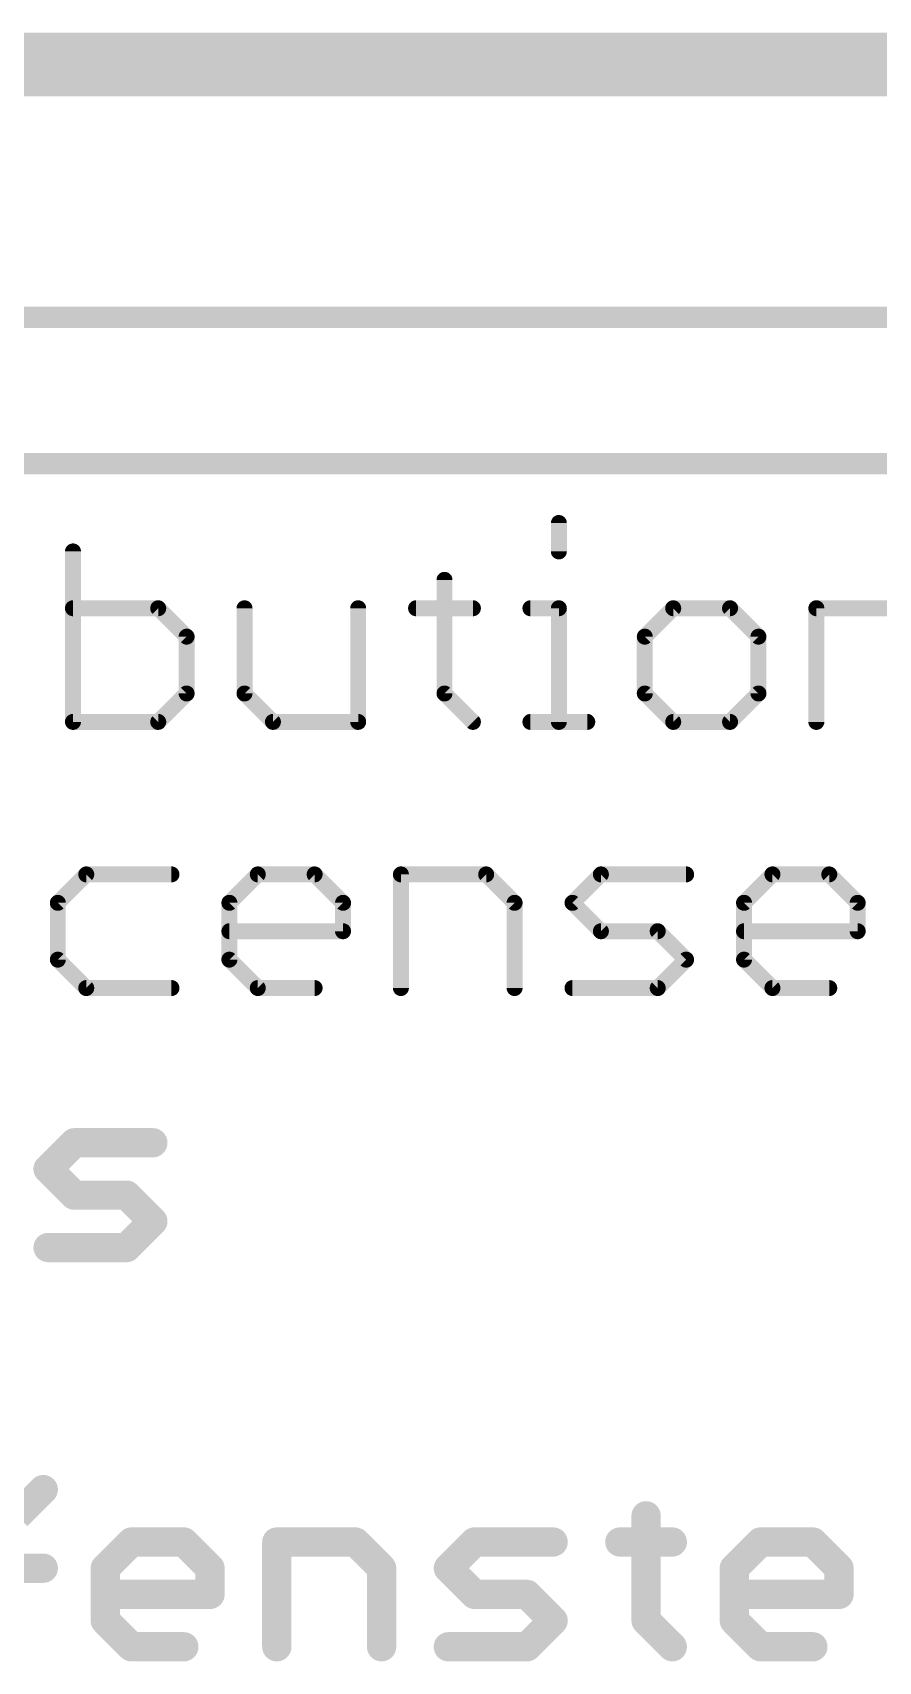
# Model space of a CAD drawing. Extents: x -27 to 84, y -12 to 86.
# Drawn here: x 34.76 to 42.84, y -11.43 to 4.11 of the extents above; entities that cross this region are included whole.
import ezdxf

# ---------------------------------------------------------------- set-up
doc = ezdxf.new("R2010")
doc.units = 0
for name, color, linetype in [('1', 12, 'CONTINUOUS'), ('16', 132, 'CONTINUOUS'), ('20', 53, 'CONTINUOUS'), ('21', 41, 'CONTINUOUS'), ('25', 253, 'CONTINUOUS'), ('27', 253, 'CONTINUOUS')]:
    doc.layers.add(name, color=color, linetype=linetype)

msp = doc.modelspace()

# ---------------------------------------------------------------- linework, layer by layer
at = {"layer": '1', "const_width": 0.6096}
msp.add_lwpolyline([(26.67, 3.81), (71.12, 3.81)], dxfattribs=at)
at = {"layer": '16', "const_width": 0.6096}
msp.add_lwpolyline([(29.21, 3.81), (74.93, 3.81)], dxfattribs=at)
at = {"layer": '20', "const_width": 0.2032}
msp.add_lwpolyline([(0.635, 0), (83.185, 0)], dxfattribs=at)
at = {"layer": '21', "const_width": 0.2032}
msp.add_lwpolyline([(23.495, 1.397), (78.105, 1.397)], dxfattribs=at)
at = {"layer": '25', "const_width": 0.2794}
for points in [[(34.9112, -6.7304), (35.1612, -6.4804)], [(35.1612, -6.4804), (35.9111, -6.4804)], [(35.1612, -6.9803), (34.9112, -6.7304)], [(35.6612, -6.9803), (35.1612, -6.9803)], [(35.9111, -7.2303), (35.6612, -6.9803)], [(35.6612, -7.4803), (35.9111, -7.2303)], [(34.9112, -7.4803), (35.6612, -7.4803)]]:
    msp.add_lwpolyline(points, dxfattribs=at)
at = {"layer": '25', "const_width": 0.1397}
for points in [[(35.1612, -6.4105, 1), (35.1612, -6.5502)], [(35.2106, -6.5298, 1), (35.1118, -6.431)], [(35.9111, -6.5502, 1), (35.9111, -6.4105)], [(34.9606, -6.681, 1), (34.8618, -6.7798)], [(34.8618, -6.681, 1), (34.9606, -6.7798)], [(35.1612, -6.9105, 1), (35.1612, -7.0502)], [(35.1118, -7.0297, 1), (35.2106, -6.9309)], [(35.7105, -6.9309, 1), (35.6118, -7.0297)], [(35.6612, -7.0502, 1), (35.6612, -6.9105)], [(35.9605, -7.2797, 1), (35.8617, -7.1809)], [(35.8617, -7.2797, 1), (35.9605, -7.1809)], [(34.9112, -7.4105, 1), (34.9112, -7.5502)], [(35.6118, -7.4309, 1), (35.7105, -7.5297)], [(35.6612, -7.5502, 1), (35.6612, -7.4105)]]:
    msp.add_lwpolyline(points, format="xyb", dxfattribs=at)
at = {"layer": '27'}
for points, const_width in [([(39.7858, -0.5656), (39.7858, -0.8368)], 0.1524), ([(35.1489, -0.8368), (35.1489, -2.4638)], 0.1524), ([(38.6944, -1.108), (38.6944, -2.1926)], 0.1524), ([(35.9624, -1.3791), (35.1489, -1.3791)], 0.1524), ([(36.2335, -1.6503), (35.9624, -1.3791)], 0.1524), ([(36.786, -1.3791), (36.786, -2.1926)], 0.1524), ([(37.8707, -2.4638), (37.8707, -1.3791)], 0.1524), ([(38.4232, -1.3791), (38.9655, -1.3791)], 0.1524), ([(39.5146, -1.3791), (39.7858, -1.3791)], 0.1524), ([(39.7858, -1.3791), (39.7858, -2.4638)], 0.1524), ([(40.8772, -1.3791), (40.6061, -1.6503)], 0.1524), ([(41.4196, -1.3791), (40.8772, -1.3791)], 0.1524), ([(41.6907, -1.6503), (41.4196, -1.3791)], 0.1524), ([(42.2432, -2.4638), (42.2432, -1.3791)], 0.1524), ([(42.2432, -1.3791), (43.0567, -1.3791)], 0.1524), ([(36.2335, -2.1926), (36.2335, -1.6503)], 0.1524), ([(40.6061, -1.6503), (40.6061, -2.1926)], 0.1524), ([(41.6907, -2.1926), (41.6907, -1.6503)], 0.1524), ([(35.9624, -2.4638), (36.2335, -2.1926)], 0.1524), ([(36.786, -2.1926), (37.0572, -2.4638)], 0.1524), ([(38.6944, -2.1926), (38.9655, -2.4638)], 0.1524), ([(40.6061, -2.1926), (40.8772, -2.4638)], 0.1524), ([(41.4196, -2.4638), (41.6907, -2.1926)], 0.1524), ([(35.1489, -2.4638), (35.9624, -2.4638)], 0.1524), ([(37.0572, -2.4638), (37.8707, -2.4638)], 0.1524), ([(39.5146, -2.4638), (40.057, -2.4638)], 0.1524), ([(40.8772, -2.4638), (41.4196, -2.4638)], 0.1524), ([(35.2756, -3.9191), (35.0044, -4.1903)], 0.1524), ([(36.0891, -3.9191), (35.2756, -3.9191)], 0.1524), ([(36.6416, -4.1903), (36.9127, -3.9191)], 0.1524), ([(36.9127, -3.9191), (37.4551, -3.9191)], 0.1524), ([(37.4551, -3.9191), (37.7262, -4.1903)], 0.1524), ([(38.2787, -5.0038), (38.2787, -3.9191)], 0.1524), ([(38.2787, -3.9191), (39.0922, -3.9191)], 0.1524), ([(39.0922, -3.9191), (39.3634, -4.1903)], 0.1524), ([(39.9159, -4.1903), (40.1871, -3.9191)], 0.1524), ([(40.1871, -3.9191), (41.0006, -3.9191)], 0.1524), ([(41.553, -4.1903), (41.8242, -3.9191)], 0.1524), ([(41.8242, -3.9191), (42.3665, -3.9191)], 0.1524), ([(42.3665, -3.9191), (42.6377, -4.1903)], 0.1524), ([(35.0044, -4.1903), (35.0044, -4.7326)], 0.1524), ([(36.6416, -4.7326), (36.6416, -4.1903)], 0.1524), ([(37.7262, -4.1903), (37.7262, -4.4615)], 0.1524), ([(39.3634, -4.1903), (39.3634, -5.0038)], 0.1524), ([(40.1871, -4.4615), (39.9159, -4.1903)], 0.1524), ([(41.553, -4.7326), (41.553, -4.1903)], 0.1524), ([(42.6377, -4.1903), (42.6377, -4.4615)], 0.1524), ([(37.7262, -4.4615), (36.6416, -4.4615)], 0.1524), ([(40.7294, -4.4615), (40.1871, -4.4615)], 0.1524), ([(41.0006, -4.7326), (40.7294, -4.4615)], 0.1524), ([(42.6377, -4.4615), (41.553, -4.4615)], 0.1524), ([(35.0044, -4.7326), (35.2756, -5.0038)], 0.1524), ([(36.9127, -5.0038), (36.6416, -4.7326)], 0.1524), ([(40.7294, -5.0038), (41.0006, -4.7326)], 0.1524), ([(41.8242, -5.0038), (41.553, -4.7326)], 0.1524), ([(35.2756, -5.0038), (36.0891, -5.0038)], 0.1524), ([(37.4551, -5.0038), (36.9127, -5.0038)], 0.1524), ([(39.9159, -5.0038), (40.7294, -5.0038)], 0.1524), ([(42.3665, -5.0038), (41.8242, -5.0038)], 0.1524), ([(34.6155, -10.0404), (34.8655, -9.7904)], 0.2794), ([(40.6184, -10.0404), (40.6184, -11.0403)], 0.2794), ([(35.4569, -10.5404), (35.7069, -10.2904)], 0.2794), ([(35.7069, -10.2904), (36.2069, -10.2904)], 0.2794), ([(36.2069, -10.2904), (36.4569, -10.5404)], 0.2794), ([(37.0941, -11.2903), (37.0941, -10.2904)], 0.2794), ([(37.0941, -10.2904), (37.844, -10.2904)], 0.2794), ([(37.844, -10.2904), (38.094, -10.5404)], 0.2794), ([(38.7312, -10.5404), (38.9812, -10.2904)], 0.2794), ([(38.9812, -10.2904), (39.7312, -10.2904)], 0.2794), ([(40.3684, -10.2904), (40.8684, -10.2904)], 0.2794), ([(41.4598, -10.5404), (41.7098, -10.2904)], 0.2794), ([(41.7098, -10.2904), (42.2098, -10.2904)], 0.2794), ([(42.2098, -10.2904), (42.4598, -10.5404)], 0.2794), ([(34.3655, -10.5404), (34.8655, -10.5404)], 0.2794), ([(35.4569, -11.0403), (35.4569, -10.5404)], 0.2794), ([(36.4569, -10.5404), (36.4569, -10.7903)], 0.2794), ([(38.094, -10.5404), (38.094, -11.2903)], 0.2794), ([(38.9812, -10.7903), (38.7312, -10.5404)], 0.2794), ([(41.4598, -11.0403), (41.4598, -10.5404)], 0.2794), ([(42.4598, -10.5404), (42.4598, -10.7903)], 0.2794), ([(36.4569, -10.7903), (35.4569, -10.7903)], 0.2794), ([(39.4812, -10.7903), (38.9812, -10.7903)], 0.2794), ([(39.7312, -11.0403), (39.4812, -10.7903)], 0.2794), ([(42.4598, -10.7903), (41.4598, -10.7903)], 0.2794), ([(35.7069, -11.2903), (35.4569, -11.0403)], 0.2794), ([(39.4812, -11.2903), (39.7312, -11.0403)], 0.2794), ([(40.6184, -11.0403), (40.8684, -11.2903)], 0.2794), ([(41.7098, -11.2903), (41.4598, -11.0403)], 0.2794), ([(36.2069, -11.2903), (35.7069, -11.2903)], 0.2794), ([(38.7312, -11.2903), (39.4812, -11.2903)], 0.2794), ([(42.2098, -11.2903), (41.7098, -11.2903)], 0.2794)]:
    msp.add_lwpolyline(points, dxfattribs=dict(at, const_width=const_width))
for points, const_width in [([(39.8239, -0.5656, 1), (39.7477, -0.5656)], 0.0762), ([(35.187, -0.8368, 1), (35.1108, -0.8368)], 0.0762), ([(39.7477, -0.8368, 1), (39.8239, -0.8368)], 0.0762), ([(38.7325, -1.108, 1), (38.6563, -1.108)], 0.0762), ([(35.1489, -1.341, 1), (35.1489, -1.4172)], 0.0762), ([(35.9893, -1.3522, 1), (35.9354, -1.4061)], 0.0762), ([(35.9624, -1.4172, 1), (35.9624, -1.341)], 0.0762), ([(36.8241, -1.3791, 1), (36.7479, -1.3791)], 0.0762), ([(37.9088, -1.3791, 1), (37.8326, -1.3791)], 0.0762), ([(38.4232, -1.341, 1), (38.4232, -1.4172)], 0.0762), ([(38.9655, -1.4172, 1), (38.9655, -1.341)], 0.0762), ([(39.5146, -1.341, 1), (39.5146, -1.4172)], 0.0762), ([(39.8239, -1.3791, 1), (39.7477, -1.3791)], 0.0762), ([(39.7858, -1.4172, 1), (39.7858, -1.341)], 0.0762), ([(40.8772, -1.341, 1), (40.8772, -1.4172)], 0.0762), ([(40.9042, -1.4061, 1), (40.8503, -1.3522)], 0.0762), ([(41.4465, -1.3522, 1), (41.3926, -1.4061)], 0.0762), ([(41.4196, -1.4172, 1), (41.4196, -1.341)], 0.0762), ([(42.2813, -1.3791, 1), (42.2051, -1.3791)], 0.0762), ([(42.2432, -1.341, 1), (42.2432, -1.4172)], 0.0762), ([(36.2716, -1.6503, 1), (36.1954, -1.6503)], 0.0762), ([(36.2066, -1.6772, 1), (36.2605, -1.6234)], 0.0762), ([(40.6442, -1.6503, 1), (40.568, -1.6503)], 0.0762), ([(40.5791, -1.6234, 1), (40.633, -1.6772)], 0.0762), ([(41.7288, -1.6503, 1), (41.6526, -1.6503)], 0.0762), ([(41.6638, -1.6772, 1), (41.7177, -1.6234)], 0.0762), ([(36.1954, -2.1926, 1), (36.2716, -2.1926)], 0.0762), ([(36.2605, -2.2196, 1), (36.2066, -2.1657)], 0.0762), ([(36.813, -2.1657, 1), (36.7591, -2.2196)], 0.0762), ([(36.7479, -2.1926, 1), (36.8241, -2.1926)], 0.0762), ([(38.7213, -2.1657, 1), (38.6674, -2.2196)], 0.0762), ([(38.6563, -2.1926, 1), (38.7325, -2.1926)], 0.0762), ([(40.633, -2.1657, 1), (40.5791, -2.2196)], 0.0762), ([(40.568, -2.1926, 1), (40.6442, -2.1926)], 0.0762), ([(41.6526, -2.1926, 1), (41.7288, -2.1926)], 0.0762), ([(41.7177, -2.2196, 1), (41.6638, -2.1657)], 0.0762), ([(35.1489, -2.4257, 1), (35.1489, -2.5019)], 0.0762), ([(35.1108, -2.4638, 1), (35.187, -2.4638)], 0.0762), ([(35.9354, -2.4369, 1), (35.9893, -2.4907)], 0.0762), ([(35.9624, -2.5019, 1), (35.9624, -2.4257)], 0.0762), ([(37.0572, -2.4257, 1), (37.0572, -2.5019)], 0.0762), ([(37.0303, -2.4907, 1), (37.0841, -2.4369)], 0.0762), ([(37.8326, -2.4638, 1), (37.9088, -2.4638)], 0.0762), ([(37.8707, -2.5019, 1), (37.8707, -2.4257)], 0.0762), ([(38.9386, -2.4907, 1), (38.9925, -2.4369)], 0.0762), ([(39.5146, -2.4257, 1), (39.5146, -2.5019)], 0.0762), ([(39.7477, -2.4638, 1), (39.8239, -2.4638)], 0.0762), ([(40.057, -2.5019, 1), (40.057, -2.4257)], 0.0762), ([(40.8772, -2.4257, 1), (40.8772, -2.5019)], 0.0762), ([(40.8503, -2.4907, 1), (40.9042, -2.4369)], 0.0762), ([(41.3926, -2.4369, 1), (41.4465, -2.4907)], 0.0762), ([(41.4196, -2.5019, 1), (41.4196, -2.4257)], 0.0762), ([(42.2051, -2.4638, 1), (42.2813, -2.4638)], 0.0762), ([(35.2756, -3.881, 1), (35.2756, -3.9572)], 0.0762), ([(35.3025, -3.9461, 1), (35.2486, -3.8922)], 0.0762), ([(36.0891, -3.9572, 1), (36.0891, -3.881)], 0.0762), ([(36.9127, -3.881, 1), (36.9127, -3.9572)], 0.0762), ([(36.9397, -3.9461, 1), (36.8858, -3.8922)], 0.0762), ([(37.482, -3.8922, 1), (37.4281, -3.9461)], 0.0762), ([(37.4551, -3.9572, 1), (37.4551, -3.881)], 0.0762), ([(38.3168, -3.9191, 1), (38.2406, -3.9191)], 0.0762), ([(38.2787, -3.881, 1), (38.2787, -3.9572)], 0.0762), ([(39.1192, -3.8922, 1), (39.0653, -3.9461)], 0.0762), ([(39.0922, -3.9572, 1), (39.0922, -3.881)], 0.0762), ([(40.1871, -3.881, 1), (40.1871, -3.9572)], 0.0762), ([(40.214, -3.9461, 1), (40.1601, -3.8922)], 0.0762), ([(41.0006, -3.9572, 1), (41.0006, -3.881)], 0.0762), ([(41.8242, -3.881, 1), (41.8242, -3.9572)], 0.0762), ([(41.8512, -3.9461, 1), (41.7973, -3.8922)], 0.0762), ([(42.3935, -3.8922, 1), (42.3396, -3.9461)], 0.0762), ([(42.3665, -3.9572, 1), (42.3665, -3.881)], 0.0762), ([(35.0425, -4.1903, 1), (34.9663, -4.1903)], 0.0762), ([(34.9775, -4.1634, 1), (35.0314, -4.2172)], 0.0762), ([(36.6797, -4.1903, 1), (36.6035, -4.1903)], 0.0762), ([(36.6146, -4.1634, 1), (36.6685, -4.2172)], 0.0762), ([(37.7643, -4.1903, 1), (37.6881, -4.1903)], 0.0762), ([(37.6993, -4.2172, 1), (37.7532, -4.1634)], 0.0762), ([(39.4015, -4.1903, 1), (39.3253, -4.1903)], 0.0762), ([(39.3365, -4.2172, 1), (39.3903, -4.1634)], 0.0762), ([(39.9428, -4.1634, 1), (39.8889, -4.2172)], 0.0762), ([(39.8889, -4.1634, 1), (39.9428, -4.2172)], 0.0762), ([(41.5911, -4.1903, 1), (41.5149, -4.1903)], 0.0762), ([(41.5261, -4.1634, 1), (41.58, -4.2172)], 0.0762), ([(42.6758, -4.1903, 1), (42.5996, -4.1903)], 0.0762), ([(42.6108, -4.2172, 1), (42.6646, -4.1634)], 0.0762), ([(36.6416, -4.4234, 1), (36.6416, -4.4996)], 0.0762), ([(37.6881, -4.4615, 1), (37.7643, -4.4615)], 0.0762), ([(37.7262, -4.4996, 1), (37.7262, -4.4234)], 0.0762), ([(40.1871, -4.4234, 1), (40.1871, -4.4996)], 0.0762), ([(40.1601, -4.4884, 1), (40.214, -4.4345)], 0.0762), ([(40.7563, -4.4345, 1), (40.7024, -4.4884)], 0.0762), ([(40.7294, -4.4996, 1), (40.7294, -4.4234)], 0.0762), ([(41.553, -4.4234, 1), (41.553, -4.4996)], 0.0762), ([(42.5996, -4.4615, 1), (42.6758, -4.4615)], 0.0762), ([(42.6377, -4.4996, 1), (42.6377, -4.4234)], 0.0762), ([(35.0314, -4.7057, 1), (34.9775, -4.7596)], 0.0762), ([(36.6685, -4.7057, 1), (36.6146, -4.7596)], 0.0762), ([(41.0275, -4.7596, 1), (40.9736, -4.7057)], 0.0762), ([(41.58, -4.7057, 1), (41.5261, -4.7596)], 0.0762), ([(34.9663, -4.7326, 1), (35.0425, -4.7326)], 0.0762), ([(36.6035, -4.7326, 1), (36.6797, -4.7326)], 0.0762), ([(40.9736, -4.7596, 1), (41.0275, -4.7057)], 0.0762), ([(41.5149, -4.7326, 1), (41.5911, -4.7326)], 0.0762), ([(35.2756, -4.9657, 1), (35.2756, -5.0419)], 0.0762), ([(35.2486, -5.0307, 1), (35.3025, -4.9769)], 0.0762), ([(36.0891, -5.0419, 1), (36.0891, -4.9657)], 0.0762), ([(36.9127, -4.9657, 1), (36.9127, -5.0419)], 0.0762), ([(36.8858, -5.0307, 1), (36.9397, -4.9769)], 0.0762), ([(37.4551, -5.0419, 1), (37.4551, -4.9657)], 0.0762), ([(38.2406, -5.0038, 1), (38.3168, -5.0038)], 0.0762), ([(39.3253, -5.0038, 1), (39.4015, -5.0038)], 0.0762), ([(39.9159, -4.9657, 1), (39.9159, -5.0419)], 0.0762), ([(40.7024, -4.9769, 1), (40.7563, -5.0307)], 0.0762), ([(40.7294, -5.0419, 1), (40.7294, -4.9657)], 0.0762), ([(41.8242, -4.9657, 1), (41.8242, -5.0419)], 0.0762), ([(41.7973, -5.0307, 1), (41.8512, -4.9769)], 0.0762), ([(42.3665, -5.0419, 1), (42.3665, -4.9657)], 0.0762), ([(34.9148, -9.8398, 1), (34.8161, -9.741)], 0.1397), ([(40.6882, -10.0404, 1), (40.5485, -10.0404)], 0.1397), ([(35.7069, -10.2205, 1), (35.7069, -10.3602)], 0.1397), ([(35.7563, -10.3398, 1), (35.6575, -10.241)], 0.1397), ([(36.2563, -10.241, 1), (36.1575, -10.3398)], 0.1397), ([(36.2069, -10.3602, 1), (36.2069, -10.2205)], 0.1397), ([(37.1639, -10.2904, 1), (37.0242, -10.2904)], 0.1397), ([(37.0941, -10.2205, 1), (37.0941, -10.3602)], 0.1397), ([(37.8934, -10.241, 1), (37.7946, -10.3398)], 0.1397), ([(37.844, -10.3602, 1), (37.844, -10.2205)], 0.1397), ([(38.9812, -10.2205, 1), (38.9812, -10.3602)], 0.1397), ([(39.0306, -10.3398, 1), (38.9318, -10.241)], 0.1397), ([(39.7312, -10.3602, 1), (39.7312, -10.2205)], 0.1397), ([(40.3684, -10.2205, 1), (40.3684, -10.3602)], 0.1397), ([(40.8684, -10.3602, 1), (40.8684, -10.2205)], 0.1397), ([(41.7098, -10.2205, 1), (41.7098, -10.3602)], 0.1397), ([(41.7592, -10.3398, 1), (41.6604, -10.241)], 0.1397), ([(42.2592, -10.241, 1), (42.1604, -10.3398)], 0.1397), ([(42.2098, -10.3602, 1), (42.2098, -10.2205)], 0.1397), ([(34.8655, -10.6102, 1), (34.8655, -10.4705)], 0.1397), ([(35.5268, -10.5404, 1), (35.3871, -10.5404)], 0.1397), ([(36.5267, -10.5404, 1), (36.387, -10.5404)], 0.1397), ([(38.1639, -10.5404, 1), (38.0242, -10.5404)], 0.1397), ([(38.7806, -10.491, 1), (38.6819, -10.5898)], 0.1397), ([(41.5297, -10.5404, 1), (41.39, -10.5404)], 0.1397), ([(42.5296, -10.5404, 1), (42.3899, -10.5404)], 0.1397), ([(35.4075, -10.491, 1), (35.5063, -10.5898)], 0.1397), ([(36.4075, -10.5898, 1), (36.5062, -10.491)], 0.1397), ([(38.0446, -10.5898, 1), (38.1434, -10.491)], 0.1397), ([(38.6819, -10.491, 1), (38.7806, -10.5898)], 0.1397), ([(41.4104, -10.491, 1), (41.5092, -10.5898)], 0.1397), ([(42.4104, -10.5898, 1), (42.5092, -10.491)], 0.1397), ([(35.4569, -10.7205, 1), (35.4569, -10.8602)], 0.1397), ([(36.387, -10.7903, 1), (36.5267, -10.7903)], 0.1397), ([(36.4569, -10.8602, 1), (36.4569, -10.7205)], 0.1397), ([(38.9812, -10.7205, 1), (38.9812, -10.8602)], 0.1397), ([(38.9318, -10.8397, 1), (39.0306, -10.7409)], 0.1397), ([(39.5306, -10.7409, 1), (39.4318, -10.8397)], 0.1397), ([(39.4812, -10.8602, 1), (39.4812, -10.7205)], 0.1397), ([(41.4598, -10.7205, 1), (41.4598, -10.8602)], 0.1397), ([(42.3899, -10.7903, 1), (42.5296, -10.7903)], 0.1397), ([(42.4598, -10.8602, 1), (42.4598, -10.7205)], 0.1397), ([(35.5063, -10.9909, 1), (35.4075, -11.0897)], 0.1397), ([(35.3871, -11.0403, 1), (35.5268, -11.0403)], 0.1397), ([(39.7806, -11.0897, 1), (39.6818, -10.9909)], 0.1397), ([(39.6818, -11.0897, 1), (39.7806, -10.9909)], 0.1397), ([(40.5485, -11.0403, 1), (40.6882, -11.0403)], 0.1397), ([(40.6678, -10.9909, 1), (40.569, -11.0897)], 0.1397), ([(41.5092, -10.9909, 1), (41.4104, -11.0897)], 0.1397), ([(41.39, -11.0403, 1), (41.5297, -11.0403)], 0.1397), ([(35.7069, -11.2204, 1), (35.7069, -11.3602)], 0.1397), ([(35.6575, -11.3397, 1), (35.7563, -11.2409)], 0.1397), ([(36.2069, -11.3602, 1), (36.2069, -11.2204)], 0.1397), ([(38.7312, -11.2204, 1), (38.7312, -11.3602)], 0.1397), ([(39.4318, -11.2409, 1), (39.5306, -11.3397)], 0.1397), ([(39.4812, -11.3602, 1), (39.4812, -11.2204)], 0.1397), ([(40.819, -11.3397, 1), (40.9178, -11.2409)], 0.1397), ([(41.7098, -11.2204, 1), (41.7098, -11.3602)], 0.1397), ([(41.6604, -11.3397, 1), (41.7592, -11.2409)], 0.1397), ([(42.2098, -11.3602, 1), (42.2098, -11.2204)], 0.1397), ([(37.0242, -11.2903, 1), (37.1639, -11.2903)], 0.1397), ([(38.0242, -11.2903, 1), (38.1639, -11.2903)], 0.1397)]:
    msp.add_lwpolyline(points, format="xyb", dxfattribs=dict(at, const_width=const_width))

doc.saveas('drawing.dxf')
